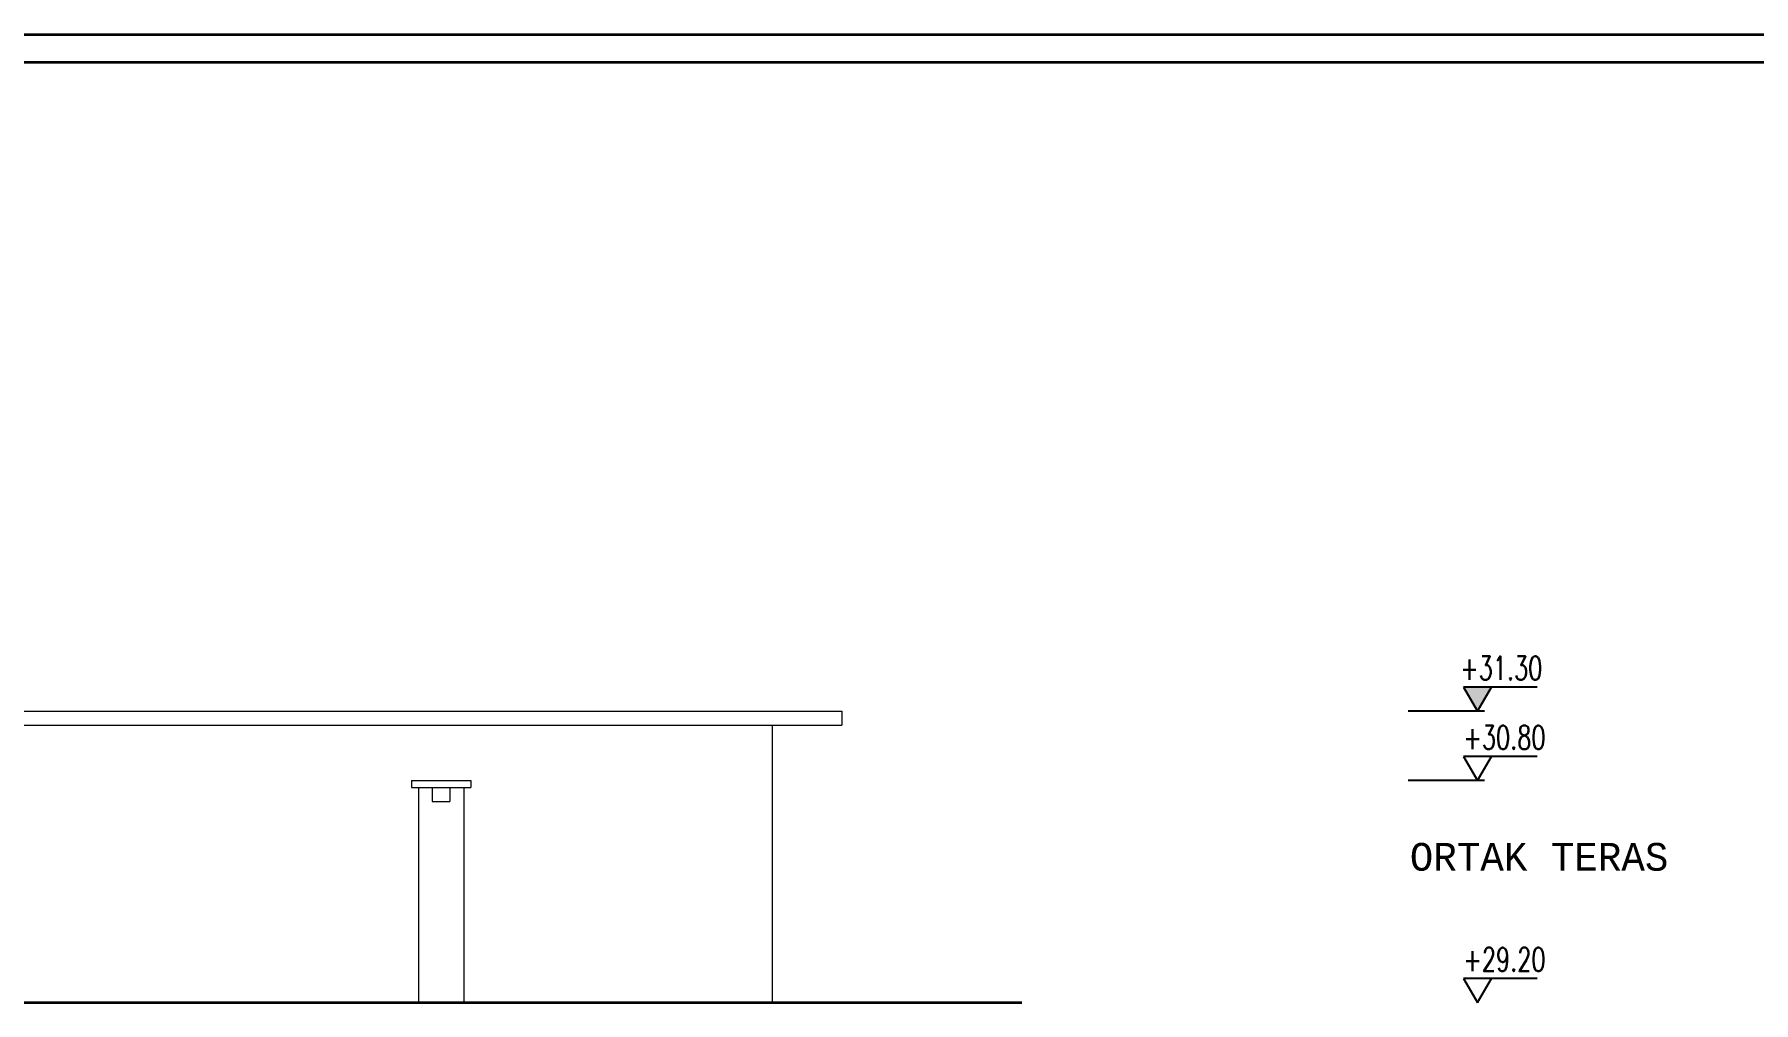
# Model space of a CAD drawing. Header units: inches. Extents: x -7543 to -822, y 102837 to 190349.
# Drawn here: x -825.3784 to -825.1305, y 102837.2999 to 102837.4395 of the extents above; entities that cross this region are included whole.
import ezdxf
from ezdxf.enums import TextEntityAlignment as Align

# ---------------------------------------------------------------- set-up
doc = ezdxf.new("R2010")
doc.units = ezdxf.units.IN
doc.header["$MEASUREMENT"] = 0
for name, color, linetype, lineweight, true_color in [('BALKON', 7, 'Continuous', 20, 0xffaaa9), ('DUVAR', 7, 'Continuous', 35, 0xfc4642), ('PENCERE', 7, 'Continuous', 18, 0xffb360)]:
    doc.layers.add(name, color=color, linetype=linetype, lineweight=lineweight, true_color=true_color)
doc.layers.add('ICOL', color=55, linetype='Continuous', lineweight=25)
doc.layers.add('YAZI', color=7, linetype='Continuous', lineweight=25)
doc.styles.add('ISIM', font='monos.ttf', dxfattribs={"width": 1.1, "height": 200})
doc.styles.add('KAPı-PEN', font='simplex.shx', dxfattribs={"width": 0.7, "height": 10})

msp = doc.modelspace()

# ---------------------------------------------------------------- hatches: boundary and pattern name
at = {"layer": 'ICOL'}
msp.add_hatch(color=2, dxfattribs=at).paths.add_polyline_path([(-825.17232, 102837.34535), (-825.16832, 102837.34535), (-825.17032, 102837.34189)])

# ---------------------------------------------------------------- linework, layer by layer
at = {"layer": 'BALKON'}
for p, q in [((-825.39651, 102837.34191, -0.002), (-825.26194, 102837.34191, -0.002)), ((-825.26194, 102837.34191, -0.002), (-825.26194, 102837.33991, -0.002)), ((-825.39651, 102837.33991, -0.002), (-825.26194, 102837.33991, -0.002)), ((-825.27194, 102837.2999, -0.002), (-825.27194, 102837.33991, -0.002))]:
    msp.add_line(p, q, dxfattribs=at)
at = {"layer": 'DUVAR'}
for p, q in [((-837.60507, 102837.43946), (-821.98956, 102837.43946)), ((-837.60107, 102837.43546), (-821.99356, 102837.43546)), ((-825.38951, 102837.2999, -0.002), (-825.23601, 102837.2999, -0.002))]:
    msp.add_line(p, q, dxfattribs=at)
at = {"layer": 'ICOL', "color": 2}
for p, q in [((-825.17232, 102837.34535), (-825.17032, 102837.34189)), ((-825.16171, 102837.34535), (-825.17232, 102837.34535)), ((-825.17032, 102837.34189), (-825.16832, 102837.34535)), ((-825.16932, 102837.34189), (-825.18032, 102837.34189)), ((-825.17232, 102837.33535), (-825.17032, 102837.33189)), ((-825.16171, 102837.33535), (-825.17232, 102837.33535)), ((-825.17032, 102837.33189), (-825.16832, 102837.33535)), ((-825.16932, 102837.33189), (-825.18032, 102837.33189)), ((-825.17232, 102837.30335), (-825.17032, 102837.29989)), ((-825.16171, 102837.30335), (-825.17232, 102837.30335)), ((-825.17032, 102837.29989), (-825.16832, 102837.30335))]:
    msp.add_line(p, q, dxfattribs=at)
at = {"layer": 'PENCERE'}
for p, q in [((-825.32401, 102837.33189, -0.002), (-825.31546, 102837.33189, -0.002)), ((-825.32401, 102837.33189, -0.002), (-825.32401, 102837.33089, -0.002)), ((-825.32401, 102837.33089, -0.002), (-825.31546, 102837.33089, -0.002)), ((-825.32301, 102837.33089, -0.002), (-825.32301, 102837.2999, -0.002)), ((-825.32101, 102837.33089, -0.002), (-825.32101, 102837.32889, -0.002)), ((-825.31846, 102837.33089, 0.00074), (-825.31846, 102837.32889, 0.00056)), ((-825.31646, 102837.33089, 0.00074), (-825.31646, 102837.2999, -0.002)), ((-825.31546, 102837.33189, 0.00082), (-825.31546, 102837.33089, 0.00074)), ((-825.32101, 102837.32889, -0.002), (-825.31846, 102837.32889, -0.002))]:
    msp.add_line(p, q, dxfattribs=at)

# ---------------------------------------------------------------- texts
at = {"layer": 'ICOL', "color": 2, "style": 'KAPı-PEN', "width": 0.7}
for tag, p in [('+31.30', (-825.16689, 102837.34642)), ('+30.80', (-825.16643, 102837.33642)), ('+29.20', (-825.16643, 102837.30442))]:
    msp.add_attdef(tag, text='+17.50', height=0.0034, dxfattribs=at).set_placement(p, align=Align.CENTER)
at = {"layer": 'YAZI', "style": 'ISIM'}
msp.add_text('ORTAK TERAS', height=0.004, dxfattribs=at).set_placement((-825.18008, 102837.31891))

doc.saveas('drawing.dxf')
